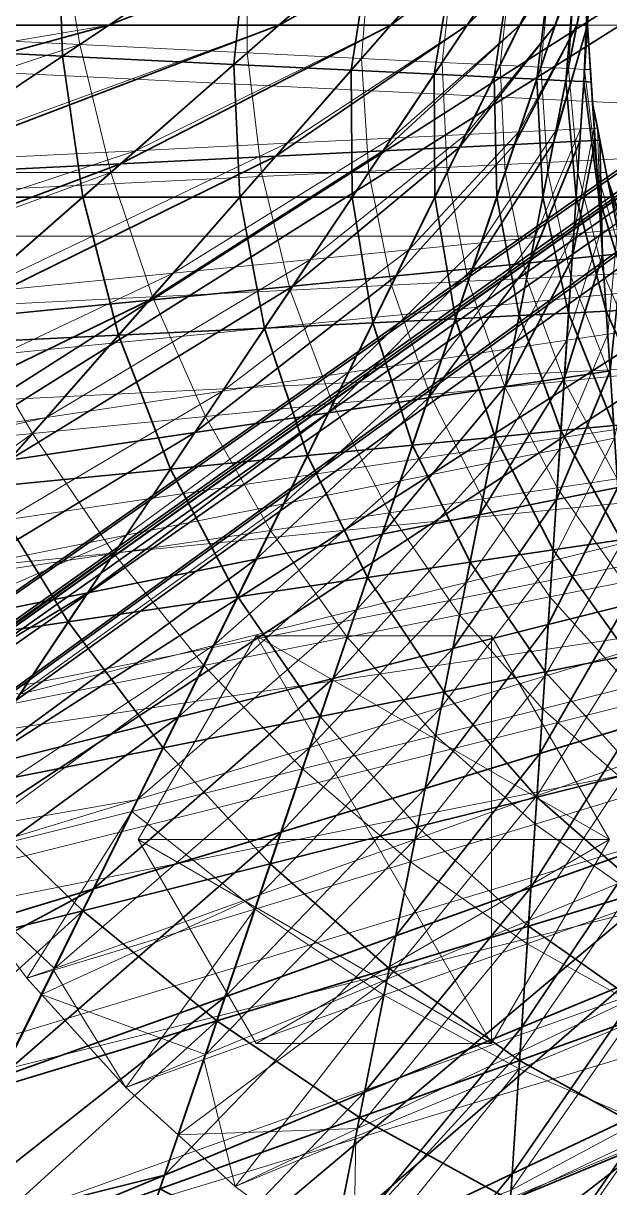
# Model space of a CAD drawing. Header units: millimetres. Extents: x -142 to 149, y -148 to 106.
# Drawn here: x -23.26 to -11.56, y -23.22 to 0.04 of the extents above; entities that cross this region are included whole.
import ezdxf

# ---------------------------------------------------------------- set-up
doc = ezdxf.new("R2010")
doc.units = ezdxf.units.MM
doc.linetypes.add('Center', pattern=[39, 24, -6, 3, -6])
for name, color, linetype, lineweight, true_color in [('M-BASE', 7, 'Continuous', 35, 0xbdc8d0), ('M-CENTER', 7, 'Center', 13, 0x9a8164), ('M-DETAIL', 7, 'Continuous', 13, 0x6c8298), ('M-HARDWARE', 7, 'Continuous', 18, 0xd1b579), ('M-STRUCTURE', 7, 'Continuous', 20, 0x509bab)]:
    doc.layers.add(name, color=color, linetype=linetype, lineweight=lineweight, true_color=true_color)

msp = doc.modelspace()

# ---------------------------------------------------------------- linework, layer by layer
at = {"layer": 'M-BASE'}
for points in [[(-50.703, 85), (10.717, 85), (-62.449, -18.337)], [(-58.499, -29.623), (-62.449, -18.337), (10.717, 85)], [(10.717, 85), (-56.708, -28.498), (-58.499, -29.623)], [(-54.181, -26.91), (-56.708, -28.498), (10.717, 85)], [(10.717, 85), (28.858, 56.129), (-54.181, -26.91)], [(42.294, 34.745, 12), (-96.656, 79.423, 12), (-58.499, -29.623, 12)], [(-42.522, -19.585), (-54.181, -26.91), (28.858, 56.129)], [(28.014, 24.737), (-42.522, -19.585), (28.858, 56.129)], [(-58.499, -29.623, 12), (28.014, 24.737, 12), (42.294, 34.745, 12)], [(-56.444, -35.495, 12), (45.362, 29.863, 12), (42.761, 34.002, 12)], [(42.761, 34.002, 12), (34.68, 28.925, 12), (-56.444, -35.495, 12)], [(-55.971, -36.848), (36.077, 29.803), (42.761, 34.002)], [(42.761, 34.002), (45.362, 29.863), (-55.971, -36.848)], [(-56.444, -35.495, 12), (-55.971, -36.848, 12), (45.362, 29.863, 12)], [(-55.971, -36.848), (45.362, 29.863), (-50.938, -51.232)], [(-50.938, -51.232, 12), (45.362, 29.863, 12), (-55.971, -36.848, 12)], [(34.68, 28.925), (36.077, 29.803), (-55.971, -36.848)], [(-50.327, -52.978), (-50.938, -51.232), (45.362, 29.863)], [(45.362, 29.863, 12), (-50.938, -51.232, 12), (-50.327, -52.978, 12)], [(45.362, 29.863), (49.037, 24.014), (-50.327, -52.978)], [(-50.327, -52.978, 12), (49.037, 24.014, 12), (45.362, 29.863, 12)], [(29.824, 25.873), (34.68, 28.925), (-56.444, -35.495)], [(-55.971, -36.848), (-56.444, -35.495), (34.68, 28.925)], [(29.824, 25.873, 12), (-56.444, -35.495, 12), (34.68, 28.925, 12)], [(29.65, 25.764), (29.824, 25.873), (-56.444, -35.495)], [(-56.444, -35.495, 12), (29.824, 25.873, 12), (29.65, 25.764, 12)], [(-56.736, -34.661, 12), (-56.476, -35.405, 12), (29.65, 25.764, 12)], [(29.65, 25.764, 12), (28.014, 24.737, 12), (-56.736, -34.661, 12)], [(-56.444, -35.495), (-56.476, -35.405), (29.65, 25.764)], [(28.014, 24.737), (29.65, 25.764), (-56.476, -35.405)], [(29.65, 25.764, 12), (-56.476, -35.405, 12), (-56.444, -35.495, 12)], [(-58.499, -29.623, 12), (-56.736, -34.661, 12), (28.014, 24.737, 12)], [(-56.476, -35.405), (-56.736, -34.661), (28.014, 24.737)], [(-42.522, -19.585), (28.014, 24.737), (-56.736, -34.661)], [(-50.327, -52.978), (49.037, 24.014), (49.904, 22.634)], [(49.2, 21.929, 12), (49.037, 24.014, 12), (-50.327, -52.978, 12)], [(49.904, 22.634), (-24.3, -51.571), (-50.327, -52.978)], [(-24.3, -51.571), (49.904, 22.634), (57.671, 10.273)], [(-50.327, -52.978, 12), (-30.508, -57.779, 12), (49.2, 21.929, 12)], [(49.2, 21.929, 12), (-30.508, -57.779, 12), (8.91, -67.329, 12)], [(57.671, 10.273), (20.328, -49.159), (-24.3, -51.571)], [(-35, 0, 85), (-22.567, 2.223, 85), (-28.874, 2.844, 85)], [(-34.962, 0.777, 76), (-21.45, 2.773, 76), (-27.074, 0, 76)], [(-27.074, 0, 76), (-21.45, 2.773, 76), (-17.68, 2.588, 76)], [(-17.68, 2.588, 76), (-21.553, 0, 76), (-27.074, 0, 76)], [(-21.553, 0, 76), (-17.68, 2.588, 76), (-15.341, 2.473, 76)], [(-15.341, 2.473, 76), (-18.161, 0, 76), (-21.553, 0, 76)], [(-18.161, 0, 76), (-15.341, 2.473, 76), (-13.823, 2.399, 76)], [(-13.823, 2.399, 76), (-15.927, 0, 76), (-18.161, 0, 76)], [(-15.927, 0, 76), (-13.823, 2.399, 76), (-12.831, 2.35, 76)], [(-12.831, 2.35, 76), (-14.401, 0, 76), (-15.927, 0, 76)], [(-14.401, 0, 76), (-12.831, 2.35, 76), (-12.207, 2.319, 76)], [(-35, 0, 85), (-27.792, -0.354, 85), (-22.567, 2.223, 85)], [(-22.567, 2.223, 85), (-27.792, -0.354, 85), (-22.474, -0.615, 85)], [(-22.474, -0.615, 85), (-18.784, 1.85, 85), (-22.567, 2.223, 85)], [(-12.207, 2.319, 76), (-13.351, 0, 76), (-14.401, 0, 76)], [(-13.351, 0, 76), (-12.207, 2.319, 76), (-11.864, 2.302, 76)], [(-11.864, 2.302, 76), (-12.645, 0, 76), (-13.351, 0, 76)], [(-12.645, 0, 76), (-11.864, 2.302, 76), (-11.752, 2.297, 76)], [(-11.752, 2.297, 76), (-12.209, 0, 76), (-12.645, 0, 76)], [(-18.784, 1.85, 85), (-22.474, -0.615, 85), (-19.054, -0.783, 85)], [(-19.054, -0.783, 85), (-16.327, 1.608, 85), (-18.784, 1.85, 85)], [(-16.327, 1.608, 85), (-19.054, -0.783, 85), (-16.714, -0.898, 85)], [(-16.714, -0.898, 85), (-14.66, 1.444, 85), (-16.327, 1.608, 85)], [(-14.66, 1.444, 85), (-16.714, -0.898, 85), (-15.056, -0.98, 85)], [(-15.056, -0.98, 85), (-13.512, 1.331, 85), (-14.66, 1.444, 85)], [(-11.897, 1.566, 76), (-12, 0, 76), (-12.209, 0, 76)], [(-13.512, 1.331, 85), (-15.056, -0.98, 85), (-13.863, -1.038, 85)], [(-13.863, -1.038, 85), (-12.733, 1.254, 85), (-13.512, 1.331, 85)], [(-12.733, 1.254, 85), (-13.863, -1.038, 85), (-13.012, -1.08, 85)], [(-13.012, -1.08, 85), (-12.236, 1.205, 85), (-12.733, 1.254, 85)], [(-12.236, 1.205, 85), (-13.012, -1.08, 85), (-12.429, -1.109, 85)], [(-12.429, -1.109, 85), (-11.974, 1.179, 85), (-12.236, 1.205, 85)], [(-11.974, 1.179, 85), (-12.429, -1.109, 85), (-12.074, -1.126, 85)], [(-12.074, -1.126, 85), (-11.923, 1.174, 85), (-11.974, 1.179, 85)], [(-12, 0, 76), (-11.979, 0.313, 76), (-11.918, 1.253, 85)], [(-11.918, 1.253, 85), (-12, 0, 85), (-12, 0, 76)], [(-33.941, -3.387, 76), (-27.074, 0, 76), (-21.553, 0, 76)], [(-21.553, 0, 76), (-26.041, -2.999, 76), (-33.941, -3.387, 76)], [(-26.041, -2.999, 76), (-21.553, 0, 76), (-18.161, 0, 76)], [(-18.161, 0, 76), (-21.316, -2.767, 76), (-26.041, -2.999, 76)], [(-21.316, -2.767, 76), (-18.161, 0, 76), (-15.927, 0, 76)], [(-15.927, 0, 76), (-18.22, -2.615, 76), (-21.316, -2.767, 76)], [(-18.22, -2.615, 76), (-15.927, 0, 76), (-14.401, 0, 76)], [(-14.401, 0, 76), (-16.078, -2.509, 76), (-18.22, -2.615, 76)], [(-16.078, -2.509, 76), (-14.401, 0, 76), (-13.351, 0, 76)], [(-13.351, 0, 76), (-14.552, -2.434, 76), (-16.078, -2.509, 76)], [(-14.552, -2.434, 76), (-13.351, 0, 76), (-12.645, 0, 76)], [(-12.645, 0, 76), (-13.453, -2.38, 76), (-14.552, -2.434, 76)], [(-13.453, -2.38, 76), (-12.645, 0, 76), (-12.209, 0, 76)], [(-12.209, 0, 76), (-12.675, -2.342, 76), (-13.453, -2.38, 76)], [(-12.675, -2.342, 76), (-12.209, 0, 76), (-12, 0, 76)], [(-12, 0, 76), (-12.152, -2.316, 76), (-12.675, -2.342, 76)], [(-12, 0, 76), (-11.849, -2.302, 76), (-12.152, -2.316, 76)], [(-12, 0, 85), (-12.074, -1.126, 85), (-11.926, -1.134, 85)], [(-12, 0, 85), (-11.979, -0.313, 85), (-11.918, -1.253, 76)], [(-11.918, -1.253, 76), (-12, 0, 76), (-12, 0, 85)], [(-26.687, -3.431, 85), (-22.474, -0.615, 85), (-27.792, -0.354, 85)], [(-11.897, -1.566, 76), (-11.918, -1.253, 76), (-11.979, -0.313, 85)], [(-11.979, -0.313, 85), (-11.897, -1.566, 85), (-11.897, -1.566, 76)], [(-22.474, -0.615, 85), (-26.687, -3.431, 85), (-22.073, -3.431, 85)], [(-22.073, -3.431, 85), (-19.054, -0.783, 85), (-22.474, -0.615, 85)], [(-19.054, -0.783, 85), (-22.073, -3.431, 85), (-18.935, -3.431, 85)], [(-18.935, -3.431, 85), (-16.714, -0.898, 85), (-19.054, -0.783, 85)], [(-16.714, -0.898, 85), (-18.935, -3.431, 85), (-16.694, -3.431, 85)], [(-16.694, -3.431, 85), (-15.056, -0.98, 85), (-16.714, -0.898, 85)], [(-15.056, -0.98, 85), (-16.694, -3.431, 85), (-15.043, -3.431, 85)], [(-15.043, -3.431, 85), (-13.863, -1.038, 85), (-15.056, -0.98, 85)], [(-13.863, -1.038, 85), (-15.043, -3.431, 85), (-13.81, -3.431, 85)], [(-13.81, -3.431, 85), (-13.012, -1.08, 85), (-13.863, -1.038, 85)], [(-13.012, -1.08, 85), (-13.81, -3.431, 85), (-12.891, -3.431, 85)], [(-12.891, -3.431, 85), (-12.429, -1.109, 85), (-13.012, -1.08, 85)], [(-12.429, -1.109, 85), (-12.891, -3.431, 85), (-12.225, -3.431, 85)], [(-12.225, -3.431, 85), (-12.074, -1.126, 85), (-12.429, -1.109, 85)], [(-12.074, -1.126, 85), (-12.225, -3.431, 85), (-11.775, -3.431, 85)], [(-11.775, -3.431, 85), (-11.926, -1.134, 85), (-12.074, -1.126, 85)], [(-11.897, -1.566, 85), (-11.775, -3.431, 85), (-11.527, -3.431, 85)], [(-11.897, -1.566, 76), (-11.752, -2.297, 76), (-11.849, -2.302, 76)], [(-11.897, -1.566, 85), (-11.836, -1.874, 85), (-11.652, -2.798, 76)], [(-11.652, -2.798, 76), (-11.897, -1.566, 76), (-11.897, -1.566, 85)], [(-11.591, -3.106, 76), (-11.652, -2.798, 76), (-11.836, -1.874, 85)], [(-11.836, -1.874, 85), (-11.591, -3.106, 85), (-11.591, -3.106, 76)], [(-13.152, -4.743, 76), (-12.675, -2.342, 76), (-12.152, -2.316, 76)], [(-12.152, -2.316, 76), (-12.305, -4.659, 76), (-13.152, -4.743, 76)], [(-12.305, -4.659, 76), (-12.152, -2.316, 76), (-11.849, -2.302, 76)], [(-11.849, -2.302, 76), (-11.699, -4.599, 76), (-12.305, -4.659, 76)], [(-11.699, -4.599, 76), (-11.849, -2.302, 76), (-11.752, -2.297, 76)], [(-11.752, -2.297, 76), (-11.302, -4.56, 76), (-11.699, -4.599, 76)], [(-20.741, -5.49, 76), (-18.22, -2.615, 76), (-16.078, -2.509, 76)], [(-16.078, -2.509, 76), (-17.882, -5.208, 76), (-20.741, -5.49, 76)], [(-17.882, -5.208, 76), (-16.078, -2.509, 76), (-14.552, -2.434, 76)], [(-14.552, -2.434, 76), (-15.82, -5.005, 76), (-17.882, -5.208, 76)], [(-15.82, -5.005, 76), (-14.552, -2.434, 76), (-13.453, -2.38, 76)], [(-13.453, -2.38, 76), (-14.293, -4.855, 76), (-15.82, -5.005, 76)], [(-14.293, -4.855, 76), (-13.453, -2.38, 76), (-12.675, -2.342, 76)], [(-12.675, -2.342, 76), (-13.152, -4.743, 76), (-14.293, -4.855, 76)], [(-31.33, -6.533, 76), (-26.041, -2.999, 76), (-21.316, -2.767, 76)], [(-21.316, -2.767, 76), (-24.887, -5.898, 76), (-31.33, -6.533, 76)], [(-24.887, -5.898, 76), (-21.316, -2.767, 76), (-18.22, -2.615, 76)], [(-18.22, -2.615, 76), (-20.741, -5.49, 76), (-24.887, -5.898, 76)], [(-11.591, -3.106, 85), (-11.527, -3.431, 85), (-11.481, -3.431, 85)], [(-11.112, -4.542, 76), (-11.437, -3.882, 76), (-11.591, -3.106, 76)], [(-11.591, -3.106, 76), (-11.104, -4.541, 76), (-11.112, -4.542, 76)], [(-11.591, -3.106, 85), (-11.49, -3.403, 85), (-11.187, -4.295, 76)], [(-11.187, -4.295, 76), (-11.591, -3.106, 76), (-11.591, -3.106, 85)], [(-25.45, -6.392, 85), (-22.073, -3.431, 85), (-26.687, -3.431, 85)], [(-22.073, -3.431, 85), (-25.45, -6.392, 85), (-21.356, -6.191, 85)], [(-21.356, -6.191, 85), (-18.935, -3.431, 85), (-22.073, -3.431, 85)], [(-18.935, -3.431, 85), (-21.356, -6.191, 85), (-18.442, -6.048, 85)], [(-18.442, -6.048, 85), (-16.694, -3.431, 85), (-18.935, -3.431, 85)], [(-16.694, -3.431, 85), (-18.442, -6.048, 85), (-16.281, -5.942, 85)], [(-16.281, -5.942, 85), (-15.043, -3.431, 85), (-16.694, -3.431, 85)], [(-15.043, -3.431, 85), (-16.281, -5.942, 85), (-14.635, -5.861, 85)], [(-14.635, -5.861, 85), (-13.81, -3.431, 85), (-15.043, -3.431, 85)], [(-13.81, -3.431, 85), (-14.635, -5.861, 85), (-13.362, -5.798, 85)], [(-13.362, -5.798, 85), (-12.891, -3.431, 85), (-13.81, -3.431, 85)], [(-12.891, -3.431, 85), (-13.362, -5.798, 85), (-12.377, -5.75, 85)], [(-12.377, -5.75, 85), (-12.225, -3.431, 85), (-12.891, -3.431, 85)], [(-12.225, -3.431, 85), (-12.377, -5.75, 85), (-11.626, -5.713, 85)], [(-11.626, -5.713, 85), (-11.775, -3.431, 85), (-12.225, -3.431, 85)], [(-11.775, -3.431, 85), (-11.626, -5.713, 85), (-11.078, -5.686, 85)], [(-11.078, -5.686, 85), (-11.527, -3.431, 85), (-11.775, -3.431, 85)], [(-12.461, -7.04, 76), (-12.305, -4.659, 76), (-11.699, -4.599, 76)], [(-11.699, -4.599, 76), (-11.547, -6.905, 76), (-12.461, -7.04, 76)], [(-11.547, -6.905, 76), (-11.699, -4.599, 76), (-11.302, -4.56, 76)], [(-17.167, -7.738, 76), (-15.82, -5.005, 76), (-14.293, -4.855, 76)], [(-14.293, -4.855, 76), (-15.172, -7.442, 76), (-17.167, -7.738, 76)], [(-15.172, -7.442, 76), (-14.293, -4.855, 76), (-13.152, -4.743, 76)], [(-13.152, -4.743, 76), (-13.644, -7.216, 76), (-15.172, -7.442, 76)], [(-13.644, -7.216, 76), (-13.152, -4.743, 76), (-12.305, -4.659, 76)], [(-12.305, -4.659, 76), (-12.461, -7.04, 76), (-13.644, -7.216, 76)], [(-19.836, -8.134, 76), (-17.882, -5.208, 76), (-15.82, -5.005, 76)], [(-15.82, -5.005, 76), (-17.167, -7.738, 76), (-19.836, -8.134, 76)], [(-23.542, -8.684, 76), (-20.741, -5.49, 76), (-17.882, -5.208, 76)], [(-17.882, -5.208, 76), (-19.836, -8.134, 76), (-23.542, -8.684, 76)], [(-28.983, -9.491, 76), (-24.887, -5.898, 76), (-20.741, -5.49, 76)], [(-20.741, -5.49, 76), (-23.542, -8.684, 76), (-28.983, -9.491, 76)], [(-13.845, -8.225, 85), (-13.362, -5.798, 85), (-14.635, -5.861, 85)], [(-13.362, -5.798, 85), (-13.845, -8.225, 85), (-12.531, -8.095, 85)], [(-12.531, -8.095, 85), (-12.377, -5.75, 85), (-13.362, -5.798, 85)], [(-12.377, -5.75, 85), (-12.531, -8.095, 85), (-11.476, -7.992, 85)], [(-11.476, -7.992, 85), (-11.626, -5.713, 85), (-12.377, -5.75, 85)], [(-10.636, -7.909, 85), (-11.078, -5.686, 85), (-11.626, -5.713, 85)], [(-11.626, -5.713, 85), (-11.476, -7.992, 85), (-10.636, -7.909, 85)], [(-17.589, -8.594, 85), (-16.281, -5.942, 85), (-18.442, -6.048, 85)], [(-16.281, -5.942, 85), (-17.589, -8.594, 85), (-15.492, -8.387, 85)], [(-15.492, -8.387, 85), (-14.635, -5.861, 85), (-16.281, -5.942, 85)], [(-14.635, -5.861, 85), (-15.492, -8.387, 85), (-13.845, -8.225, 85)], [(-24.018, -9.227, 85), (-21.356, -6.191, 85), (-25.45, -6.392, 85)], [(-21.356, -6.191, 85), (-24.018, -9.227, 85), (-20.323, -8.863, 85)], [(-20.323, -8.863, 85), (-18.442, -6.048, 85), (-21.356, -6.191, 85)], [(-18.442, -6.048, 85), (-20.323, -8.863, 85), (-17.589, -8.594, 85)], [(-12.621, -9.472, 76), (-12.461, -7.04, 76), (-11.547, -6.905, 76)], [(-11.547, -6.905, 76), (-11.395, -9.229, 76), (-12.621, -9.472, 76)], [(-14.154, -9.777, 76), (-13.644, -7.216, 76), (-12.461, -7.04, 76)], [(-12.461, -7.04, 76), (-12.621, -9.472, 76), (-14.154, -9.777, 76)], [(-16.095, -10.164, 76), (-15.172, -7.442, 76), (-13.644, -7.216, 76)], [(-13.644, -7.216, 76), (-14.154, -9.777, 76), (-16.095, -10.164, 76)], [(-18.61, -10.664, 76), (-17.167, -7.738, 76), (-15.172, -7.442, 76)], [(-15.172, -7.442, 76), (-16.095, -10.164, 76), (-18.61, -10.664, 76)], [(-21.974, -11.333, 76), (-19.836, -8.134, 76), (-17.167, -7.738, 76)], [(-17.167, -7.738, 76), (-18.61, -10.664, 76), (-21.974, -11.333, 76)], [(-26.688, -12.27, 76), (-23.542, -8.684, 76), (-19.836, -8.134, 76)], [(-19.836, -8.134, 76), (-21.974, -11.333, 76), (-26.688, -12.27, 76)], [(-12.687, -10.479, 85), (-12.531, -8.095, 85), (-13.845, -8.225, 85)], [(-12.531, -8.095, 85), (-12.687, -10.479, 85), (-11.326, -10.277, 85)], [(-11.326, -10.277, 85), (-11.476, -7.992, 85), (-12.531, -8.095, 85)], [(-14.342, -10.725, 85), (-13.845, -8.225, 85), (-15.492, -8.387, 85)], [(-13.845, -8.225, 85), (-14.342, -10.725, 85), (-12.687, -10.479, 85)], [(-18.979, -11.413, 85), (-17.589, -8.594, 85), (-20.323, -8.863, 85)], [(-17.589, -8.594, 85), (-18.979, -11.413, 85), (-16.389, -11.028, 85)], [(-16.389, -11.028, 85), (-15.492, -8.387, 85), (-17.589, -8.594, 85)], [(-15.492, -8.387, 85), (-16.389, -11.028, 85), (-14.342, -10.725, 85)], [(-22.362, -11.915, 85), (-20.323, -8.863, 85), (-24.018, -9.227, 85)], [(-20.323, -8.863, 85), (-22.362, -11.915, 85), (-18.979, -11.413, 85)], [(-24.018, -9.227, 85), (-26.976, -12.599, 85), (-22.362, -11.915, 85)], [(-12.785, -11.969, 76), (-12.621, -9.472, 76), (-11.395, -9.229, 76)], [(-11.395, -9.229, 76), (-11.241, -11.583, 76), (-12.785, -11.969, 76)], [(-14.684, -12.445, 76), (-14.154, -9.777, 76), (-12.621, -9.472, 76)], [(-12.621, -9.472, 76), (-12.785, -11.969, 76), (-14.684, -12.445, 76)], [(-17.073, -13.044, 76), (-16.095, -10.164, 76), (-14.154, -9.777, 76)], [(-14.154, -9.777, 76), (-14.684, -12.445, 76), (-17.073, -13.044, 76)], [(-20.166, -13.818, 76), (-18.61, -10.664, 76), (-16.095, -10.164, 76)], [(-16.095, -10.164, 76), (-17.073, -13.044, 76), (-20.166, -13.818, 76)], [(-11.175, -12.582, 85), (-11.326, -10.277, 85), (-12.687, -10.479, 85)], [(-24.332, -14.862, 76), (-21.974, -11.333, 76), (-18.61, -10.664, 76)], [(-18.61, -10.664, 76), (-20.166, -13.818, 76), (-24.332, -14.862, 76)], [(-12.846, -12.914, 85), (-12.687, -10.479, 85), (-14.342, -10.725, 85)], [(-12.687, -10.479, 85), (-12.846, -12.914, 85), (-11.175, -12.582, 85)], [(-14.857, -13.314, 85), (-14.342, -10.725, 85), (-16.389, -11.028, 85)], [(-14.342, -10.725, 85), (-14.857, -13.314, 85), (-12.846, -12.914, 85)], [(-17.332, -13.807, 85), (-16.389, -11.028, 85), (-18.979, -11.413, 85)], [(-16.389, -11.028, 85), (-17.332, -13.807, 85), (-14.857, -13.314, 85)], [(-30.263, -16.348, 76), (-26.688, -12.27, 76), (-21.974, -11.333, 76)], [(-21.974, -11.333, 76), (-24.332, -14.862, 76), (-30.263, -16.348, 76)], [(-20.467, -14.43, 85), (-18.979, -11.413, 85), (-22.362, -11.915, 85)], [(-18.979, -11.413, 85), (-20.467, -14.43, 85), (-17.332, -13.807, 85)], [(-12.953, -14.547, 76), (-12.785, -11.969, 76), (-11.241, -11.583, 76)], [(-11.241, -11.583, 76), (-11.084, -13.979, 76), (-12.953, -14.547, 76)], [(-24.591, -15.251, 85), (-22.362, -11.915, 85), (-26.976, -12.599, 85)], [(-22.362, -11.915, 85), (-24.591, -15.251, 85), (-20.467, -14.43, 85)], [(-15.24, -15.24, 76), (-14.684, -12.445, 76), (-12.785, -11.969, 76)], [(-12.785, -11.969, 76), (-12.953, -14.547, 76), (-15.24, -15.24, 76)], [(-18.115, -16.112, 76), (-17.073, -13.044, 76), (-14.684, -12.445, 76)], [(-14.684, -12.445, 76), (-15.24, -15.24, 76), (-18.115, -16.112, 76)], [(-11.022, -14.916, 85), (-11.175, -12.582, 85), (-12.846, -12.914, 85)], [(-13.01, -15.414, 85), (-12.846, -12.914, 85), (-14.857, -13.314, 85)], [(-12.846, -12.914, 85), (-13.01, -15.414, 85), (-11.022, -14.916, 85)], [(-21.857, -17.247, 76), (-20.166, -13.818, 76), (-17.073, -13.044, 76)], [(-17.073, -13.044, 76), (-18.115, -16.112, 76), (-21.857, -17.247, 76)], [(-15.394, -16.011, 85), (-14.857, -13.314, 85), (-17.332, -13.807, 85)], [(-14.857, -13.314, 85), (-15.394, -16.011, 85), (-13.01, -15.414, 85)], [(-26.96, -18.795, 76), (-24.332, -14.862, 76), (-20.166, -13.818, 76)], [(-20.166, -13.818, 76), (-21.857, -17.247, 76), (-26.96, -18.795, 76)], [(-18.33, -16.747, 85), (-17.332, -13.807, 85), (-20.467, -14.43, 85)], [(-17.332, -13.807, 85), (-18.33, -16.747, 85), (-15.394, -16.011, 85)], [(-13.129, -17.221, 76), (-12.953, -14.547, 76), (-11.084, -13.979, 76)], [(-11.084, -13.979, 76), (-10.923, -16.432, 76), (-13.129, -17.221, 76)], [(-22.072, -17.684, 85), (-20.467, -14.43, 85), (-24.591, -15.251, 85)], [(-20.467, -14.43, 85), (-22.072, -17.684, 85), (-18.33, -16.747, 85)], [(-15.826, -18.186, 76), (-15.24, -15.24, 76), (-12.953, -14.547, 76)], [(-12.953, -14.547, 76), (-13.129, -17.221, 76), (-15.826, -18.186, 76)], [(-10.867, -17.293, 85), (-11.022, -14.916, 85), (-13.01, -15.414, 85)], [(-24.591, -15.251, 85), (-27.051, -18.931, 85), (-22.072, -17.684, 85)], [(-19.232, -19.405, 76), (-18.115, -16.112, 76), (-15.24, -15.24, 76)], [(-15.24, -15.24, 76), (-15.826, -18.186, 76), (-19.232, -19.405, 76)], [(-13.179, -17.995, 85), (-13.01, -15.414, 85), (-15.394, -16.011, 85)], [(-13.01, -15.414, 85), (-13.179, -17.995, 85), (-10.867, -17.293, 85)], [(-15.956, -18.837, 85), (-15.394, -16.011, 85), (-18.33, -16.747, 85)], [(-15.394, -16.011, 85), (-15.956, -18.837, 85), (-13.179, -17.995, 85)], [(-23.711, -21.007, 76), (-21.857, -17.247, 76), (-18.115, -16.112, 76)], [(-18.115, -16.112, 76), (-19.232, -19.405, 76), (-23.711, -21.007, 76)], [(-13.312, -20.011, 76), (-13.129, -17.221, 76), (-10.923, -16.432, 76)], [(-10.923, -16.432, 76), (-10.758, -18.953, 76), (-13.312, -20.011, 76)], [(-19.394, -19.88, 85), (-18.33, -16.747, 85), (-22.072, -17.684, 85)], [(-18.33, -16.747, 85), (-19.394, -19.88, 85), (-15.956, -18.837, 85)], [(-28.203, -20.656, 76), (-26.96, -18.795, 76), (-21.857, -17.247, 76)], [(-28.203, -20.656, 76), (-21.857, -17.247, 76), (-23.711, -21.007, 76)], [(-16.448, -21.31, 76), (-15.826, -18.186, 76), (-13.129, -17.221, 76)], [(-13.129, -17.221, 76), (-13.312, -20.011, 76), (-16.448, -21.31, 76)], [(-10.707, -19.725, 85), (-10.867, -17.293, 85), (-13.179, -17.995, 85)], [(-27.055, -22.204, 85), (-23.816, -21.221, 85), (-22.072, -17.684, 85)], [(-27.055, -22.204, 85), (-22.072, -17.684, 85), (-27.051, -18.931, 85)], [(-22.072, -17.684, 85), (-23.816, -21.221, 85), (-19.394, -19.88, 85)], [(-13.355, -20.672, 85), (-13.179, -17.995, 85), (-15.956, -18.837, 85)], [(-13.179, -17.995, 85), (-13.355, -20.672, 85), (-10.707, -19.725, 85)], [(-20.441, -22.964, 76), (-19.232, -19.405, 76), (-15.826, -18.186, 76)], [(-15.826, -18.186, 76), (-16.448, -21.31, 76), (-20.441, -22.964, 76)], [(-16.548, -21.814, 85), (-15.956, -18.837, 85), (-19.394, -19.88, 85)], [(-15.956, -18.837, 85), (-16.548, -21.814, 85), (-13.355, -20.672, 85)], [(-13.504, -22.94, 76), (-13.312, -20.011, 76), (-10.758, -18.953, 76)], [(-10.758, -18.953, 76), (-10.587, -21.561, 76), (-13.504, -22.94, 76)], [(-25.271, -24.172, 76), (-23.711, -21.007, 76), (-19.232, -19.405, 76)], [(-25.271, -24.172, 76), (-19.232, -19.405, 76), (-20.441, -22.964, 76)], [(-10.543, -22.225, 85), (-10.707, -19.725, 85), (-13.355, -20.672, 85)], [(-24.749, -24.749, 85), (-20.535, -23.241, 85), (-19.394, -19.88, 85)], [(-24.749, -24.749, 85), (-19.394, -19.88, 85), (-23.816, -21.221, 85)], [(-19.394, -19.88, 85), (-20.535, -23.241, 85), (-16.548, -21.814, 85)], [(-17.111, -24.647, 76), (-16.448, -21.31, 76), (-13.312, -20.011, 76)], [(-13.312, -20.011, 76), (-13.504, -22.94, 76), (-17.111, -24.647, 76)], [(-13.538, -23.466, 85), (-13.355, -20.672, 85), (-16.548, -21.814, 85)], [(-13.355, -20.672, 85), (-13.538, -23.466, 85), (-10.543, -22.225, 85)], [(-21.758, -26.844, 76), (-20.441, -22.964, 76), (-16.448, -21.31, 76)], [(-16.448, -21.31, 76), (-17.111, -24.647, 76), (-21.758, -26.844, 76)], [(-13.706, -26.034, 76), (-13.504, -22.94, 76), (-10.587, -21.561, 76)], [(-10.587, -21.561, 76), (-10.409, -24.272, 76), (-13.706, -26.034, 76)], [(-17.176, -24.973, 85), (-16.548, -21.814, 85), (-20.535, -23.241, 85)], [(-16.548, -21.814, 85), (-17.176, -24.973, 85), (-13.538, -23.466, 85)], [(-10.374, -24.811, 85), (-10.543, -22.225, 85), (-13.538, -23.466, 85)], [(-20.441, -22.964, 76), (-24.749, -24.749, 76), (-25.271, -24.172, 76)], [(-24.749, -24.749, 76), (-20.441, -22.964, 76), (-21.758, -26.844, 76)], [(-17.825, -28.236, 76), (-17.111, -24.647, 76), (-13.504, -22.94, 76)], [(-13.504, -22.94, 76), (-13.706, -26.034, 76), (-17.825, -28.236, 76)]]:
    msp.add_3dface(points, dxfattribs=at)
at = {"layer": 'M-CENTER'}
msp.add_line((-142, 0, -0.1), (142, 0, -0.1), dxfattribs=at)
at = {"layer": 'M-DETAIL'}
for points in [[(43, 0, 12), (-12.482, 41.148, 12), (-8.389, 42.174, 12)], [(42.793, -4.215, 24), (-8.389, 42.174, 24), (-12.482, 41.148, 24)], [(43, 0, 12), (-16.455, 39.727, 12), (-12.482, 41.148, 12)], [(42.793, -4.215, 24), (-12.482, 41.148, 24), (-16.455, 39.727, 24)], [(43, 0, 12), (-20.27, 37.923, 12), (-16.455, 39.727, 12)], [(42.793, -4.215, 24), (-16.455, 39.727, 24), (-20.27, 37.923, 24)], [(43, 0, 12), (-23.89, 35.753, 12), (-20.27, 37.923, 12)], [(42.793, -4.215, 24), (-20.27, 37.923, 24), (-23.89, 35.753, 24)], [(43, 0, 12), (-27.279, 33.239, 12), (-23.89, 35.753, 12)], [(42.793, -4.215, 24), (-23.89, 35.753, 24), (-27.279, 33.239, 24)], [(43, 0, 12), (-30.406, 30.406, 12), (-27.279, 33.239, 12)], [(42.793, -4.215, 24), (-27.279, 33.239, 24), (-30.406, 30.406, 24)], [(43, 0, 12), (-33.239, 27.279, 12), (-30.406, 30.406, 12)], [(42.793, -4.215, 24), (-30.406, 30.406, 24), (-33.239, 27.279, 24)], [(43, 0, 12), (-35.753, 23.89, 12), (-33.239, 27.279, 12)], [(42.793, -4.215, 24), (-33.239, 27.279, 24), (-35.753, 23.89, 24)], [(43, 0, 12), (-37.923, 20.27, 12), (-35.753, 23.89, 12)], [(42.793, -4.215, 24), (-35.753, 23.89, 24), (-37.923, 20.27, 24)], [(43, 0, 12), (-39.727, 16.455, 12), (-37.923, 20.27, 12)], [(42.793, -4.215, 24), (-37.923, 20.27, 24), (-39.727, 16.455, 24)], [(43, 0, 12), (-41.148, 12.482, 12), (-39.727, 16.455, 12)], [(42.793, -4.215, 24), (-39.727, 16.455, 24), (-41.148, 12.482, 24)], [(43, 0, 12), (-42.174, 8.389, 12), (-41.148, 12.482, 12)], [(42.793, -4.215, 24), (-41.148, 12.482, 24), (-42.174, 8.389, 24)], [(43, 0, 12), (-42.793, 4.215, 12), (-42.174, 8.389, 12)], [(42.793, -4.215, 24), (-42.174, 8.389, 24), (-42.793, 4.215, 24)], [(43, 0, 12), (-43, 0, 12), (-42.793, 4.215, 12)], [(42.793, -4.215, 24), (-42.793, 4.215, 24), (-43, 0, 24)], [(43, 0, 12), (-42.793, -4.215, 12), (-43, 0, 12)], [(42.793, -4.215, 24), (-43, 0, 24), (-42.793, -4.215, 24)], [(43, 0, 12), (-42.174, -8.389, 12), (-42.793, -4.215, 12)], [(43, 0, 12), (-41.148, -12.482, 12), (-42.174, -8.389, 12)], [(43, 0, 12), (-39.727, -16.455, 12), (-41.148, -12.482, 12)], [(43, 0, 12), (-37.923, -20.27, 12), (-39.727, -16.455, 12)], [(43, 0, 12), (-35.753, -23.89, 12), (-37.923, -20.27, 12)], [(43, 0, 12), (-33.239, -27.279, 12), (-35.753, -23.89, 12)], [(43, 0, 12), (-30.406, -30.406, 12), (-33.239, -27.279, 12)], [(43, 0, 12), (-27.279, -33.239, 12), (-30.406, -30.406, 12)], [(43, 0, 12), (-23.89, -35.753, 12), (-27.279, -33.239, 12)], [(43, 0, 12), (-20.27, -37.923, 12), (-23.89, -35.753, 12)], [(43, 0, 12), (-16.455, -39.727, 12), (-20.27, -37.923, 12)], [(43, 0, 12), (-12.482, -41.148, 12), (-16.455, -39.727, 12)], [(43, 0, 12), (-8.389, -42.174, 12), (-12.482, -41.148, 12)], [(42.793, -4.215, 24), (-42.793, -4.215, 24), (-42.174, -8.389, 24)], [(42.793, -4.215, 24), (-42.174, -8.389, 24), (-41.148, -12.482, 24)], [(42.793, -4.215, 24), (-41.148, -12.482, 24), (-39.727, -16.455, 24)], [(42.793, -4.215, 24), (-39.727, -16.455, 24), (-37.923, -20.27, 24)], [(42.793, -4.215, 24), (-37.923, -20.27, 24), (-35.753, -23.89, 24)], [(42.793, -4.215, 24), (-35.753, -23.89, 24), (-33.239, -27.279, 24)], [(42.793, -4.215, 24), (-33.239, -27.279, 24), (-30.406, -30.406, 24)], [(42.793, -4.215, 24), (-30.406, -30.406, 24), (-27.279, -33.239, 24)], [(42.793, -4.215, 24), (-27.279, -33.239, 24), (-23.89, -35.753, 24)], [(42.793, -4.215, 24), (-23.89, -35.753, 24), (-20.27, -37.923, 24)], [(42.793, -4.215, 24), (-20.27, -37.923, 24), (-16.455, -39.727, 24)], [(42.793, -4.215, 24), (-16.455, -39.727, 24), (-12.482, -41.148, 24)], [(42.793, -4.215, 24), (-12.482, -41.148, 24), (-8.389, -42.174, 24)]]:
    msp.add_3dface(points, dxfattribs=at)
at = {"layer": 'M-HARDWARE'}
for points in [[(-11.563, -16.263, 85), (-20.963, -16.263, 85), (-18.613, -12.193, 85)], [(-13.913, -20.334, 89), (-18.613, -12.193, 89), (-20.963, -16.263, 89)], [(-18.613, -12.193, 89), (-18.613, -12.193, 85), (-20.963, -16.263, 85)], [(-20.963, -16.263, 85), (-20.963, -16.263, 89), (-18.613, -12.193, 89)], [(-18.613, -12.193, 85), (-13.913, -12.193, 85), (-11.563, -16.263, 85)], [(-13.913, -20.334, 89), (-13.913, -12.193, 89), (-18.613, -12.193, 89)], [(-13.913, -12.193, 89), (-13.913, -12.193, 85), (-18.613, -12.193, 85)], [(-18.613, -12.193, 85), (-18.613, -12.193, 89), (-13.913, -12.193, 89)], [(-13.913, -20.334, 89), (-11.563, -16.263, 89), (-13.913, -12.193, 89)], [(-11.563, -16.263, 89), (-11.563, -16.263, 85), (-13.913, -12.193, 85)], [(-13.913, -12.193, 85), (-13.913, -12.193, 89), (-11.563, -16.263, 89)], [(-11.563, -16.263, 85), (-18.613, -20.334, 85), (-20.963, -16.263, 85)], [(-20.963, -16.263, 89), (-18.613, -20.334, 89), (-13.913, -20.334, 89)], [(-20.963, -16.263, 89), (-20.963, -16.263, 85), (-18.613, -20.334, 85)], [(-18.613, -20.334, 85), (-18.613, -20.334, 89), (-20.963, -16.263, 89)], [(-11.563, -16.263, 85), (-13.913, -20.334, 85), (-18.613, -20.334, 85)], [(-13.913, -20.334, 89), (-13.913, -20.334, 85), (-11.563, -16.263, 85)], [(-11.563, -16.263, 85), (-11.563, -16.263, 89), (-13.913, -20.334, 89)], [(-18.613, -20.334, 89), (-18.613, -20.334, 85), (-13.913, -20.334, 85)], [(-13.913, -20.334, 85), (-13.913, -20.334, 89), (-18.613, -20.334, 89)]]:
    msp.add_3dface(points, dxfattribs=at)
at = {"layer": 'M-STRUCTURE'}
for points in [[(-30, 0, 76), (-22.567, 2.223, 76), (-28.874, 2.844, 76)], [(-29.877, 2.504, 24), (-21.903, 2.55, 24), (-27.074, 0, 24)], [(-27.074, 0, 24), (-21.903, 2.55, 24), (-18.022, 2.359, 24)], [(-18.022, 2.359, 24), (-21.553, 0, 24), (-27.074, 0, 24)], [(-21.553, 0, 24), (-18.022, 2.359, 24), (-15.606, 2.24, 24)], [(-30, 0, 76), (-27.339, -0.131, 76), (-22.567, 2.223, 76)], [(-22.567, 2.223, 76), (-27.339, -0.131, 76), (-22.132, -0.387, 76)], [(-22.132, -0.387, 76), (-18.784, 1.85, 76), (-22.567, 2.223, 76)], [(-15.606, 2.24, 24), (-18.161, 0, 24), (-21.553, 0, 24)], [(-18.161, 0, 24), (-15.606, 2.24, 24), (-14.03, 2.163, 24)], [(-14.03, 2.163, 24), (-15.927, 0, 24), (-18.161, 0, 24)], [(-15.927, 0, 24), (-14.03, 2.163, 24), (-12.99, 2.112, 24)], [(-12.99, 2.112, 24), (-14.401, 0, 24), (-15.927, 0, 24)], [(-14.401, 0, 24), (-12.99, 2.112, 24), (-12.326, 2.079, 24)], [(-12.326, 2.079, 24), (-13.351, 0, 24), (-14.401, 0, 24)], [(-13.351, 0, 24), (-12.326, 2.079, 24), (-11.946, 2.061, 24)], [(-11.946, 2.061, 24), (-12.645, 0, 24), (-13.351, 0, 24)], [(-12.645, 0, 24), (-11.946, 2.061, 24), (-11.8, 2.054, 24)], [(-11.8, 2.054, 24), (-12.209, 0, 24), (-12.645, 0, 24)], [(-18.784, 1.85, 76), (-22.132, -0.387, 76), (-18.789, -0.551, 76)], [(-18.789, -0.551, 76), (-16.327, 1.608, 76), (-18.784, 1.85, 76)], [(-16.327, 1.608, 76), (-18.789, -0.551, 76), (-16.508, -0.663, 76)], [(-16.508, -0.663, 76), (-14.66, 1.444, 76), (-16.327, 1.608, 76)], [(-14.66, 1.444, 76), (-16.508, -0.663, 76), (-14.897, -0.742, 76)], [(-14.897, -0.742, 76), (-13.512, 1.331, 76), (-14.66, 1.444, 76)], [(-11.897, 1.566, 24), (-12, 0, 24), (-12.209, 0, 24)], [(-12, 0, 24), (-11.995, 0.078, 24), (-11.906, 1.436, 76)], [(-11.906, 1.436, 76), (-12, 0, 76), (-12, 0, 24)], [(-13.512, 1.331, 76), (-14.897, -0.742, 76), (-13.745, -0.799, 76)], [(-13.745, -0.799, 76), (-12.733, 1.254, 76), (-13.512, 1.331, 76)], [(-12.733, 1.254, 76), (-13.745, -0.799, 76), (-12.93, -0.839, 76)], [(-12.93, -0.839, 76), (-12.236, 1.205, 76), (-12.733, 1.254, 76)], [(-12.236, 1.205, 76), (-12.93, -0.839, 76), (-12.381, -0.866, 76)], [(-12.381, -0.866, 76), (-11.974, 1.179, 76), (-12.236, 1.205, 76)], [(-11.974, 1.179, 76), (-12.381, -0.866, 76), (-12.058, -0.881, 76)], [(-12.058, -0.881, 76), (-11.923, 1.174, 76), (-11.974, 1.179, 76)], [(-29.931, -1.409, 24), (-27.074, 0, 24), (-21.553, 0, 24)], [(-29.931, -1.409, 24), (-21.553, 0, 24), (-25.644, -2.734, 24)], [(-25.644, -2.734, 24), (-21.553, 0, 24), (-18.161, 0, 24)], [(-18.161, 0, 24), (-21.019, -2.506, 24), (-25.644, -2.734, 24)], [(-21.019, -2.506, 24), (-18.161, 0, 24), (-15.927, 0, 24)], [(-15.927, 0, 24), (-17.994, -2.358, 24), (-21.019, -2.506, 24)], [(-17.994, -2.358, 24), (-15.927, 0, 24), (-14.401, 0, 24)], [(-14.401, 0, 24), (-15.908, -2.255, 24), (-17.994, -2.358, 24)], [(-15.908, -2.255, 24), (-14.401, 0, 24), (-13.351, 0, 24)], [(-13.351, 0, 24), (-14.428, -2.183, 24), (-15.908, -2.255, 24)], [(-14.428, -2.183, 24), (-13.351, 0, 24), (-12.645, 0, 24)], [(-12.645, 0, 24), (-13.369, -2.131, 24), (-14.428, -2.183, 24)], [(-13.369, -2.131, 24), (-12.645, 0, 24), (-12.209, 0, 24)], [(-12.209, 0, 24), (-12.625, -2.094, 24), (-13.369, -2.131, 24)], [(-12.625, -2.094, 24), (-12.209, 0, 24), (-12, 0, 24)], [(-12, 0, 24), (-12.136, -2.07, 24), (-12.625, -2.094, 24)], [(-12, 0, 24), (-11.865, -2.057, 24), (-12.136, -2.07, 24)], [(-12, 0, 76), (-12.058, -0.881, 76), (-11.942, -0.887, 76)], [(-12, 0, 76), (-11.991, -0.131, 76), (-11.902, -1.488, 24)], [(-11.902, -1.488, 24), (-12, 0, 24), (-12, 0, 76)], [(-29.856, -2.941, 76), (-22.132, -0.387, 76), (-27.339, -0.131, 76)], [(-11.897, -1.566, 24), (-11.902, -1.488, 24), (-11.991, -0.131, 76)], [(-11.991, -0.131, 76), (-11.897, -1.566, 76), (-11.897, -1.566, 24)], [(-29.856, -2.941, 76), (-25.954, -2.941, 76), (-22.132, -0.387, 76)], [(-22.132, -0.387, 76), (-25.954, -2.941, 76), (-21.514, -2.941, 76)], [(-21.514, -2.941, 76), (-18.789, -0.551, 76), (-22.132, -0.387, 76)], [(-18.789, -0.551, 76), (-21.514, -2.941, 76), (-18.505, -2.941, 76)], [(-18.505, -2.941, 76), (-16.508, -0.663, 76), (-18.789, -0.551, 76)], [(-16.508, -0.663, 76), (-18.505, -2.941, 76), (-16.366, -2.941, 76)], [(-16.366, -2.941, 76), (-14.897, -0.742, 76), (-16.508, -0.663, 76)], [(-14.897, -0.742, 76), (-16.366, -2.941, 76), (-14.801, -2.941, 76)], [(-14.801, -2.941, 76), (-13.745, -0.799, 76), (-14.897, -0.742, 76)], [(-13.745, -0.799, 76), (-14.801, -2.941, 76), (-13.644, -2.941, 76)], [(-13.644, -2.941, 76), (-12.93, -0.839, 76), (-13.745, -0.799, 76)], [(-12.93, -0.839, 76), (-13.644, -2.941, 76), (-12.794, -2.941, 76)], [(-12.794, -2.941, 76), (-12.381, -0.866, 76), (-12.93, -0.839, 76)], [(-12.381, -0.866, 76), (-12.794, -2.941, 76), (-12.193, -2.941, 76)], [(-12.193, -2.941, 76), (-12.058, -0.881, 76), (-12.381, -0.866, 76)], [(-12.058, -0.881, 76), (-12.193, -2.941, 76), (-11.807, -2.941, 76)], [(-11.807, -2.941, 76), (-11.942, -0.887, 76), (-12.058, -0.881, 76)], [(-11.897, -1.566, 76), (-11.807, -2.941, 76), (-11.624, -2.941, 76)], [(-11.897, -1.566, 24), (-11.8, -2.054, 24), (-11.865, -2.057, 24)], [(-11.897, -1.566, 76), (-11.872, -1.695, 76), (-11.606, -3.029, 24)], [(-11.606, -3.029, 24), (-11.897, -1.566, 24), (-11.897, -1.566, 76)], [(-11.591, -3.106, 24), (-11.606, -3.029, 24), (-11.872, -1.695, 76)], [(-11.872, -1.695, 76), (-11.591, -3.106, 76), (-11.591, -3.106, 24)], [(-13.052, -4.24, 24), (-12.625, -2.094, 24), (-12.136, -2.07, 24)], [(-12.136, -2.07, 24), (-12.273, -4.164, 24), (-13.052, -4.24, 24)], [(-12.273, -4.164, 24), (-12.136, -2.07, 24), (-11.865, -2.057, 24)], [(-11.865, -2.057, 24), (-11.731, -4.11, 24), (-12.273, -4.164, 24)], [(-11.731, -4.11, 24), (-11.865, -2.057, 24), (-11.8, -2.054, 24)], [(-11.8, -2.054, 24), (-11.398, -4.077, 24), (-11.731, -4.11, 24)], [(-20.269, -4.951, 24), (-17.994, -2.358, 24), (-15.908, -2.255, 24)], [(-15.908, -2.255, 24), (-17.529, -4.681, 24), (-20.269, -4.951, 24)], [(-17.529, -4.681, 24), (-15.908, -2.255, 24), (-14.428, -2.183, 24)], [(-14.428, -2.183, 24), (-15.564, -4.488, 24), (-17.529, -4.681, 24)], [(-15.564, -4.488, 24), (-14.428, -2.183, 24), (-13.369, -2.131, 24)], [(-13.369, -2.131, 24), (-14.12, -4.345, 24), (-15.564, -4.488, 24)], [(-14.12, -4.345, 24), (-13.369, -2.131, 24), (-12.625, -2.094, 24)], [(-12.625, -2.094, 24), (-13.052, -4.24, 24), (-14.12, -4.345, 24)], [(-29.504, -5.312, 24), (-25.644, -2.734, 24), (-21.019, -2.506, 24)], [(-29.504, -5.312, 24), (-21.019, -2.506, 24), (-24.254, -5.344, 24)], [(-24.254, -5.344, 24), (-21.019, -2.506, 24), (-17.994, -2.358, 24)], [(-17.994, -2.358, 24), (-20.269, -4.951, 24), (-24.254, -5.344, 24)], [(-29.424, -5.853, 76), (-24.562, -5.614, 76), (-21.514, -2.941, 76)], [(-29.424, -5.853, 76), (-21.514, -2.941, 76), (-25.954, -2.941, 76)], [(-21.514, -2.941, 76), (-24.562, -5.614, 76), (-20.683, -5.423, 76)], [(-20.683, -5.423, 76), (-18.505, -2.941, 76), (-21.514, -2.941, 76)], [(-18.505, -2.941, 76), (-20.683, -5.423, 76), (-17.935, -5.288, 76)], [(-17.935, -5.288, 76), (-16.366, -2.941, 76), (-18.505, -2.941, 76)], [(-16.366, -2.941, 76), (-17.935, -5.288, 76), (-15.91, -5.189, 76)], [(-15.91, -5.189, 76), (-14.801, -2.941, 76), (-16.366, -2.941, 76)], [(-14.801, -2.941, 76), (-15.91, -5.189, 76), (-14.381, -5.114, 76)], [(-14.381, -5.114, 76), (-13.644, -2.941, 76), (-14.801, -2.941, 76)], [(-13.644, -2.941, 76), (-14.381, -5.114, 76), (-13.215, -5.056, 76)], [(-13.215, -5.056, 76), (-12.794, -2.941, 76), (-13.644, -2.941, 76)], [(-12.794, -2.941, 76), (-13.215, -5.056, 76), (-12.329, -5.013, 76)], [(-12.329, -5.013, 76), (-12.193, -2.941, 76), (-12.794, -2.941, 76)], [(-12.193, -2.941, 76), (-12.329, -5.013, 76), (-11.674, -4.981, 76)], [(-11.674, -4.981, 76), (-11.807, -2.941, 76), (-12.193, -2.941, 76)], [(-11.807, -2.941, 76), (-11.674, -4.981, 76), (-11.223, -4.959, 76)], [(-11.223, -4.959, 76), (-11.624, -2.941, 76), (-11.807, -2.941, 76)], [(-11.591, -3.106, 76), (-11.437, -3.882, 76), (-11.087, -4.592, 76)], [(-11.343, -4.072, 24), (-11.437, -3.882, 24), (-11.591, -3.106, 24)], [(-11.591, -3.106, 24), (-11.266, -4.064, 24), (-11.343, -4.072, 24)], [(-11.591, -3.106, 76), (-11.549, -3.23, 76), (-11.112, -4.518, 24)], [(-11.112, -4.518, 24), (-11.591, -3.106, 24), (-11.591, -3.106, 76)], [(-13.492, -6.451, 24), (-13.052, -4.24, 24), (-12.273, -4.164, 24)], [(-12.273, -4.164, 24), (-12.412, -6.291, 24), (-13.492, -6.451, 24)], [(-12.412, -6.291, 24), (-12.273, -4.164, 24), (-11.731, -4.11, 24)], [(-11.731, -4.11, 24), (-11.596, -6.17, 24), (-12.412, -6.291, 24)], [(-11.596, -6.17, 24), (-11.731, -4.11, 24), (-11.398, -4.077, 24)], [(-11.398, -4.077, 24), (-10.999, -6.082, 24), (-11.596, -6.17, 24)], [(-16.773, -6.938, 24), (-15.564, -4.488, 24), (-14.12, -4.345, 24)], [(-14.12, -4.345, 24), (-14.907, -6.661, 24), (-16.773, -6.938, 24)], [(-14.907, -6.661, 24), (-14.12, -4.345, 24), (-13.052, -4.24, 24)], [(-13.052, -4.24, 24), (-13.492, -6.451, 24), (-14.907, -6.661, 24)], [(-19.286, -7.311, 24), (-17.529, -4.681, 24), (-15.564, -4.488, 24)], [(-15.564, -4.488, 24), (-16.773, -6.938, 24), (-19.286, -7.311, 24)], [(-22.795, -7.831, 24), (-20.269, -4.951, 24), (-17.529, -4.681, 24)], [(-17.529, -4.681, 24), (-19.286, -7.311, 24), (-22.795, -7.831, 24)], [(-27.965, -8.598, 24), (-24.254, -5.344, 24), (-20.269, -4.951, 24)], [(-20.269, -4.951, 24), (-22.795, -7.831, 24), (-27.965, -8.598, 24)], [(-15.148, -7.373, 76), (-14.381, -5.114, 76), (-15.91, -5.189, 76)], [(-14.381, -5.114, 76), (-15.148, -7.373, 76), (-13.646, -7.225, 76)], [(-13.646, -7.225, 76), (-13.215, -5.056, 76), (-14.381, -5.114, 76)], [(-13.215, -5.056, 76), (-13.646, -7.225, 76), (-12.466, -7.109, 76)], [(-12.466, -7.109, 76), (-12.329, -5.013, 76), (-13.215, -5.056, 76)], [(-12.329, -5.013, 76), (-12.466, -7.109, 76), (-11.54, -7.018, 76)], [(-11.54, -7.018, 76), (-11.674, -4.981, 76), (-12.329, -5.013, 76)], [(-10.827, -6.947, 76), (-11.223, -4.959, 76), (-11.674, -4.981, 76)], [(-11.674, -4.981, 76), (-11.54, -7.018, 76), (-10.827, -6.947, 76)], [(-19.622, -7.814, 76), (-17.935, -5.288, 76), (-20.683, -5.423, 76)], [(-17.935, -5.288, 76), (-19.622, -7.814, 76), (-17.081, -7.563, 76)], [(-17.081, -7.563, 76), (-15.91, -5.189, 76), (-17.935, -5.288, 76)], [(-15.91, -5.189, 76), (-17.081, -7.563, 76), (-15.148, -7.373, 76)], [(-23.078, -8.154, 76), (-20.683, -5.423, 76), (-24.562, -5.614, 76)], [(-20.683, -5.423, 76), (-23.078, -8.154, 76), (-19.622, -7.814, 76)], [(-24.562, -5.614, 76), (-28.013, -8.64, 76), (-23.078, -8.154, 76)], [(-12.555, -8.465, 24), (-12.412, -6.291, 24), (-11.596, -6.17, 24)], [(-11.596, -6.17, 24), (-11.459, -8.247, 24), (-12.555, -8.465, 24)], [(-11.459, -8.247, 24), (-11.596, -6.17, 24), (-10.999, -6.082, 24)], [(-15.733, -9.097, 24), (-14.907, -6.661, 24), (-13.492, -6.451, 24)], [(-13.492, -6.451, 24), (-13.948, -8.742, 24), (-15.733, -9.097, 24)], [(-13.948, -8.742, 24), (-13.492, -6.451, 24), (-12.412, -6.291, 24)], [(-12.412, -6.291, 24), (-12.555, -8.465, 24), (-13.948, -8.742, 24)], [(-18.066, -9.561, 24), (-16.773, -6.938, 24), (-14.907, -6.661, 24)], [(-14.907, -6.661, 24), (-15.733, -9.097, 24), (-18.066, -9.561, 24)], [(-21.207, -10.186, 24), (-19.286, -7.311, 24), (-16.773, -6.938, 24)], [(-16.773, -6.938, 24), (-18.066, -9.561, 24), (-21.207, -10.186, 24)], [(-12.606, -9.239, 76), (-12.466, -7.109, 76), (-13.646, -7.225, 76)], [(-12.466, -7.109, 76), (-12.606, -9.239, 76), (-11.406, -9.061, 76)], [(-11.406, -9.061, 76), (-11.54, -7.018, 76), (-12.466, -7.109, 76)], [(-25.631, -11.066, 24), (-22.795, -7.831, 24), (-19.286, -7.311, 24)], [(-19.286, -7.311, 24), (-21.207, -10.186, 24), (-25.631, -11.066, 24)], [(-15.95, -9.735, 76), (-15.148, -7.373, 76), (-17.081, -7.563, 76)], [(-15.148, -7.373, 76), (-15.95, -9.735, 76), (-14.09, -9.459, 76)], [(-14.09, -9.459, 76), (-13.646, -7.225, 76), (-15.148, -7.373, 76)], [(-13.646, -7.225, 76), (-14.09, -9.459, 76), (-12.606, -9.239, 76)], [(-18.326, -10.088, 76), (-17.081, -7.563, 76), (-19.622, -7.814, 76)], [(-17.081, -7.563, 76), (-18.326, -10.088, 76), (-15.95, -9.735, 76)], [(-28.561, -9.12, 24), (-27.965, -8.598, 24), (-22.795, -7.831, 24)], [(-28.561, -9.12, 24), (-22.795, -7.831, 24), (-25.631, -11.066, 24)], [(-21.451, -10.551, 76), (-19.622, -7.814, 76), (-23.078, -8.154, 76)], [(-19.622, -7.814, 76), (-21.451, -10.551, 76), (-18.326, -10.088, 76)], [(-27.716, -11.481, 76), (-23.078, -8.154, 76), (-28.013, -8.64, 76)], [(-27.716, -11.481, 76), (-25.737, -11.187, 76), (-23.078, -8.154, 76)], [(-23.078, -8.154, 76), (-25.737, -11.187, 76), (-21.451, -10.551, 76)], [(-12.701, -10.696, 24), (-12.555, -8.465, 24), (-11.459, -8.247, 24)], [(-11.459, -8.247, 24), (-11.322, -10.351, 24), (-12.701, -10.696, 24)], [(-14.422, -11.127, 24), (-13.948, -8.742, 24), (-12.555, -8.465, 24)], [(-12.555, -8.465, 24), (-12.701, -10.696, 24), (-14.422, -11.127, 24)], [(-16.608, -11.675, 24), (-15.733, -9.097, 24), (-13.948, -8.742, 24)], [(-13.948, -8.742, 24), (-14.422, -11.127, 24), (-16.608, -11.675, 24)], [(-11.271, -11.121, 76), (-11.406, -9.061, 76), (-12.606, -9.239, 76)], [(-19.461, -12.389, 24), (-18.066, -9.561, 24), (-15.733, -9.097, 24)], [(-15.733, -9.097, 24), (-16.608, -11.675, 24), (-19.461, -12.389, 24)], [(-12.748, -11.415, 76), (-12.606, -9.239, 76), (-14.09, -9.459, 76)], [(-12.606, -9.239, 76), (-12.748, -11.415, 76), (-11.271, -11.121, 76)], [(-14.551, -11.773, 76), (-14.09, -9.459, 76), (-15.95, -9.735, 76)], [(-14.09, -9.459, 76), (-14.551, -11.773, 76), (-12.748, -11.415, 76)], [(-23.327, -13.358, 24), (-21.207, -10.186, 24), (-18.066, -9.561, 24)], [(-18.066, -9.561, 24), (-19.461, -12.389, 24), (-23.327, -13.358, 24)], [(-16.793, -12.22, 76), (-15.95, -9.735, 76), (-18.326, -10.088, 76)], [(-15.95, -9.735, 76), (-16.793, -12.22, 76), (-14.551, -11.773, 76)], [(-27.113, -12.756, 24), (-25.631, -11.066, 24), (-21.207, -10.186, 24)], [(-27.113, -12.756, 24), (-21.207, -10.186, 24), (-23.327, -13.358, 24)], [(-19.658, -12.789, 76), (-18.326, -10.088, 76), (-21.451, -10.551, 76)], [(-18.326, -10.088, 76), (-19.658, -12.789, 76), (-16.793, -12.22, 76)], [(-12.852, -12.999, 24), (-12.701, -10.696, 24), (-11.322, -10.351, 24)], [(-11.322, -10.351, 24), (-11.181, -12.492, 24), (-12.852, -12.999, 24)], [(-26.458, -14.142, 76), (-23.451, -13.544, 76), (-21.451, -10.551, 76)], [(-26.458, -14.142, 76), (-21.451, -10.551, 76), (-25.737, -11.187, 76)], [(-21.451, -10.551, 76), (-23.451, -13.544, 76), (-19.658, -12.789, 76)], [(-14.919, -13.626, 24), (-14.422, -11.127, 24), (-12.701, -10.696, 24)], [(-12.701, -10.696, 24), (-12.852, -12.999, 24), (-14.919, -13.626, 24)], [(-17.541, -14.421, 24), (-16.608, -11.675, 24), (-14.422, -11.127, 24)], [(-14.422, -11.127, 24), (-14.919, -13.626, 24), (-17.541, -14.421, 24)], [(-11.134, -13.208, 76), (-11.271, -11.121, 76), (-12.748, -11.415, 76)], [(-12.895, -13.649, 76), (-12.748, -11.415, 76), (-14.551, -11.773, 76)], [(-12.748, -11.415, 76), (-12.895, -13.649, 76), (-11.134, -13.208, 76)], [(-20.977, -15.464, 24), (-19.461, -12.389, 24), (-16.608, -11.675, 24)], [(-16.608, -11.675, 24), (-17.541, -14.421, 24), (-20.977, -15.464, 24)], [(-15.03, -14.184, 76), (-14.551, -11.773, 76), (-16.793, -12.22, 76)], [(-14.551, -11.773, 76), (-15.03, -14.184, 76), (-12.895, -13.649, 76)], [(-17.686, -14.849, 76), (-16.793, -12.22, 76), (-19.658, -12.789, 76)], [(-16.793, -12.22, 76), (-17.686, -14.849, 76), (-15.03, -14.184, 76)], [(-25.225, -16.199, 24), (-23.327, -13.358, 24), (-19.461, -12.389, 24)], [(-25.225, -16.199, 24), (-19.461, -12.389, 24), (-20.977, -15.464, 24)], [(-13.009, -15.389, 24), (-12.852, -12.999, 24), (-11.181, -12.492, 24)], [(-11.181, -12.492, 24), (-11.038, -14.683, 24), (-13.009, -15.389, 24)], [(-24.944, -16.667, 76), (-21.095, -15.703, 76), (-19.658, -12.789, 76)], [(-24.944, -16.667, 76), (-19.658, -12.789, 76), (-23.451, -13.544, 76)], [(-19.658, -12.789, 76), (-21.095, -15.703, 76), (-17.686, -14.849, 76)], [(-15.443, -16.26, 24), (-14.919, -13.626, 24), (-12.852, -12.999, 24)], [(-12.852, -12.999, 24), (-13.009, -15.389, 24), (-15.443, -16.26, 24)], [(-10.995, -15.332, 76), (-11.134, -13.208, 76), (-12.895, -13.649, 76)], [(-18.541, -17.368, 24), (-17.541, -14.421, 24), (-14.919, -13.626, 24)], [(-14.919, -13.626, 24), (-15.443, -16.26, 24), (-18.541, -17.368, 24)], [(-13.046, -15.954, 76), (-12.895, -13.649, 76), (-15.03, -14.184, 76)], [(-12.895, -13.649, 76), (-13.046, -15.954, 76), (-10.995, -15.332, 76)], [(-15.532, -16.709, 76), (-15.03, -14.184, 76), (-17.686, -14.849, 76)], [(-15.03, -14.184, 76), (-15.532, -16.709, 76), (-13.046, -15.954, 76)], [(-22.639, -18.835, 24), (-20.977, -15.464, 24), (-17.541, -14.421, 24)], [(-17.541, -14.421, 24), (-18.541, -17.368, 24), (-22.639, -18.835, 24)], [(-18.637, -17.651, 76), (-17.686, -14.849, 76), (-21.095, -15.703, 76)], [(-17.686, -14.849, 76), (-18.637, -17.651, 76), (-15.532, -16.709, 76)], [(-13.172, -17.882, 24), (-13.009, -15.389, 24), (-11.038, -14.683, 24)], [(-11.038, -14.683, 24), (-10.89, -16.937, 24), (-13.172, -17.882, 24)], [(-10.853, -17.506, 76), (-10.995, -15.332, 76), (-13.046, -15.954, 76)], [(-20.977, -15.464, 24), (-24.944, -16.667, 24), (-25.225, -16.199, 24)], [(-24.944, -16.667, 24), (-20.977, -15.464, 24), (-22.639, -18.835, 24)], [(-15.999, -19.053, 24), (-15.443, -16.26, 24), (-13.009, -15.389, 24)], [(-13.009, -15.389, 24), (-13.172, -17.882, 24), (-15.999, -19.053, 24)], [(-21.095, -15.703, 76), (-24.944, -16.667, 76), (-23.19, -19.032, 76)], [(-23.19, -19.032, 76), (-22.657, -18.87, 76), (-21.095, -15.703, 76)], [(-21.095, -15.703, 76), (-22.657, -18.87, 76), (-18.637, -17.651, 76)], [(-13.203, -18.347, 76), (-13.046, -15.954, 76), (-15.532, -16.709, 76)], [(-13.046, -15.954, 76), (-13.203, -18.347, 76), (-10.853, -17.506, 76)], [(-19.623, -20.554, 24), (-18.541, -17.368, 24), (-15.443, -16.26, 24)], [(-15.443, -16.26, 24), (-15.999, -19.053, 24), (-19.623, -20.554, 24)], [(-22.639, -18.835, 24), (-23.19, -19.032, 24), (-24.944, -16.667, 24)], [(-24.944, -16.667, 76), (-24.944, -16.667, 24), (-23.19, -19.032, 24)], [(-23.19, -19.032, 24), (-23.19, -19.032, 76), (-24.944, -16.667, 76)], [(-16.062, -19.37, 76), (-15.532, -16.709, 76), (-18.637, -17.651, 76)], [(-15.532, -16.709, 76), (-16.062, -19.37, 76), (-13.203, -18.347, 76)], [(-13.344, -20.5, 24), (-13.172, -17.882, 24), (-10.89, -16.937, 24)], [(-10.89, -16.937, 24), (-10.737, -19.267, 24), (-13.344, -20.5, 24)], [(-22.896, -19.356, 24), (-22.639, -18.835, 24), (-18.541, -17.368, 24)], [(-22.896, -19.356, 24), (-18.541, -17.368, 24), (-19.623, -20.554, 24)], [(-21.213, -21.213, 76), (-18.637, -17.651, 76), (-22.657, -18.87, 76)], [(-21.213, -21.213, 76), (-19.657, -20.657, 76), (-18.637, -17.651, 76)], [(-18.637, -17.651, 76), (-19.657, -20.657, 76), (-16.062, -19.37, 76)], [(-10.706, -19.742, 76), (-10.853, -17.506, 76), (-13.203, -18.347, 76)], [(-16.592, -22.036, 24), (-15.999, -19.053, 24), (-13.172, -17.882, 24)], [(-13.172, -17.882, 24), (-13.344, -20.5, 24), (-16.592, -22.036, 24)], [(-13.366, -20.844, 76), (-13.203, -18.347, 76), (-16.062, -19.37, 76)], [(-13.203, -18.347, 76), (-13.366, -20.844, 76), (-10.706, -19.742, 76)], [(-22.639, -18.835, 24), (-22.896, -19.356, 24), (-23.19, -19.032, 24)], [(-22.657, -18.87, 76), (-23.19, -19.032, 76), (-22.896, -19.356, 76)], [(-22.896, -19.356, 24), (-22.896, -19.356, 68.272), (-23.19, -19.032, 76)], [(-23.19, -19.032, 76), (-23.19, -19.032, 24), (-22.896, -19.356, 24)], [(-22.896, -19.356, 68.272), (-22.896, -19.356, 76), (-23.19, -19.032, 76)], [(-22.657, -18.87, 76), (-22.896, -19.356, 76), (-21.213, -21.213, 76)], [(-20.168, -22.161, 24), (-19.623, -20.554, 24), (-15.999, -19.053, 24)], [(-20.168, -22.161, 24), (-15.999, -19.053, 24), (-16.592, -22.036, 24)], [(-13.525, -23.265, 24), (-13.344, -20.5, 24), (-10.737, -19.267, 24)], [(-10.737, -19.267, 24), (-10.578, -21.69, 24), (-13.525, -23.265, 24)], [(-19.623, -20.554, 24), (-21.213, -21.213, 24), (-22.896, -19.356, 24)], [(-22.896, -19.356, 68.272), (-22.896, -19.356, 24), (-21.213, -21.213, 24)], [(-22.896, -19.356, 76), (-22.896, -19.356, 68.272), (-21.213, -21.213, 24)], [(-21.213, -21.213, 24), (-21.213, -21.213, 76), (-22.896, -19.356, 76)], [(-19.032, -23.19, 76), (-16.062, -19.37, 76), (-19.657, -20.657, 76)], [(-19.032, -23.19, 76), (-16.623, -22.193, 76), (-16.062, -19.37, 76)], [(-16.062, -19.37, 76), (-16.623, -22.193, 76), (-13.366, -20.844, 76)], [(-10.555, -22.053, 76), (-10.706, -19.742, 76), (-13.366, -20.844, 76)], [(-19.623, -20.554, 24), (-20.168, -22.161, 24), (-21.213, -21.213, 24)], [(-19.657, -20.657, 76), (-21.213, -21.213, 76), (-20.168, -22.161, 76)], [(-19.657, -20.657, 76), (-20.168, -22.161, 76), (-19.032, -23.19, 76)], [(-17.106, -24.619, 24), (-16.592, -22.036, 24), (-13.344, -20.5, 24)], [(-17.106, -24.619, 24), (-13.344, -20.5, 24), (-13.525, -23.265, 24)], [(-16.667, -24.944, 76), (-13.538, -23.464, 76), (-13.366, -20.844, 76)], [(-16.667, -24.944, 76), (-13.366, -20.844, 76), (-16.623, -22.193, 76)], [(-13.366, -20.844, 76), (-13.538, -23.464, 76), (-10.555, -22.053, 76)], [(-20.168, -22.161, 24), (-20.168, -22.161, 51.082), (-21.213, -21.213, 76)], [(-21.213, -21.213, 76), (-21.213, -21.213, 24), (-20.168, -22.161, 24)], [(-20.168, -22.161, 51.082), (-20.168, -22.161, 76), (-21.213, -21.213, 76)], [(-13.717, -26.203, 24), (-13.525, -23.265, 24), (-10.578, -21.69, 24)], [(-10.578, -21.69, 24), (-10.412, -24.222, 24), (-13.717, -26.203, 24)], [(-16.592, -22.036, 24), (-19.032, -23.19, 24), (-20.168, -22.161, 24)], [(-16.592, -22.036, 24), (-17.106, -24.619, 24), (-19.032, -23.19, 24)], [(-10.397, -24.456, 76), (-10.555, -22.053, 76), (-13.538, -23.464, 76)], [(-20.168, -22.161, 51.082), (-20.168, -22.161, 24), (-19.032, -23.19, 24)], [(-20.168, -22.161, 76), (-20.168, -22.161, 51.082), (-19.032, -23.19, 24)], [(-19.032, -23.19, 24), (-19.032, -23.19, 76), (-20.168, -22.161, 76)], [(-16.623, -22.193, 76), (-19.032, -23.19, 76), (-17.106, -24.619, 76)], [(-16.623, -22.193, 76), (-17.106, -24.619, 76), (-16.667, -24.944, 76)], [(-17.106, -24.619, 24), (-17.106, -24.619, 33.648), (-19.032, -23.19, 76)], [(-19.032, -23.19, 76), (-19.032, -23.19, 24), (-17.106, -24.619, 24)], [(-17.106, -24.619, 33.648), (-17.106, -24.619, 76), (-19.032, -23.19, 76)]]:
    msp.add_3dface(points, dxfattribs=at)

doc.saveas('drawing.dxf')
